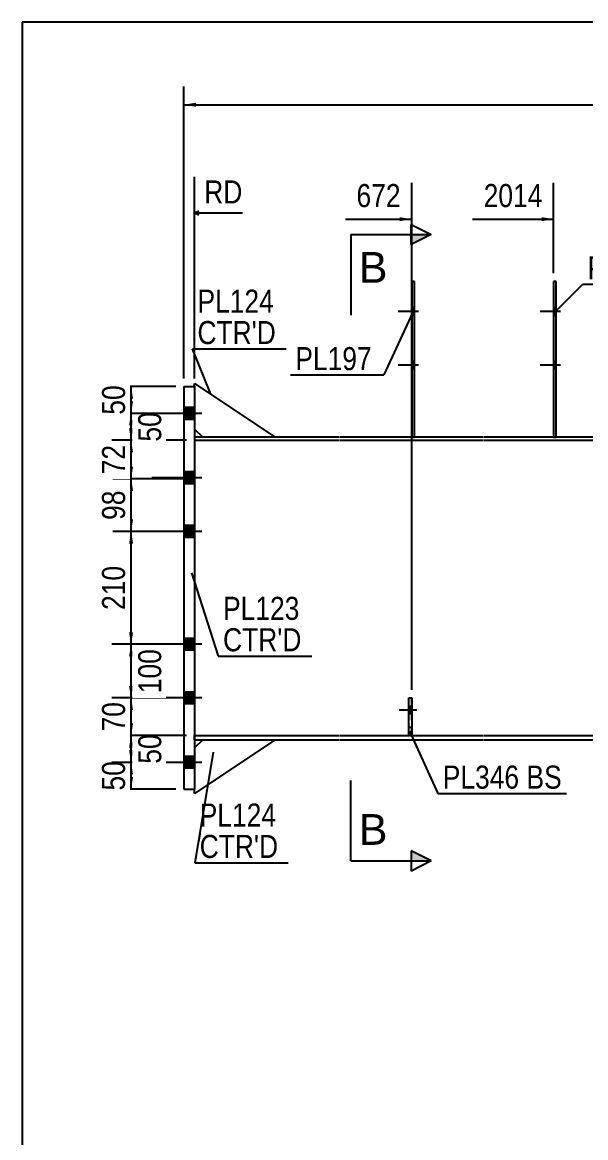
# Model space of a CAD drawing. Header units: millimetres. Extents: x -24 to 379, y -207 to 70.
# Drawn here: x -21.4 to 48.6, y -68.3 to 70.2 of the extents above; entities that cross this region are included whole.
import ezdxf

# ---------------------------------------------------------------- set-up
doc = ezdxf.new("R2010")
doc.units = ezdxf.units.MM
doc.linetypes.add('DXK_LINE_DOT1', pattern=[1.8814, 0.9407, -0.9407])
doc.linetypes.add('DXK_LINE_DOT2', pattern=[3.9198, 1.9599, -1.9599])
doc.styles.add('Arial', font='ARIAL.TTF', dxfattribs={"height": 0.2})
doc.styles.add('Arial Narrow', font='ARIALN.TTF', dxfattribs={"height": 0.2})

# ---------------------------------------------------------------- blocks, each defined once
blk = doc.blocks.new('Unknown-623588413-1210')
at = {"color": 5, "linetype": 'Continuous'}
for p, q in [((378.59, 70.24), (-21.41, 70.24)), ((-21.41, 70.24), (-21.41, -206.76))]:
    blk.add_line(p, q, dxfattribs=at)
blk = doc.blocks.new('Part-623588413-1500 - 1493')
at = {"color": 2, "linetype": 'Continuous'}
for p, q in [((18, 18.73), (0, 18.73)), ((0, 18.33), (18, 18.33)), ((35.83, 18.73), (18.1, 18.73)), ((18.1, 18.33), (35.83, 18.33)), ((53.47, 18.73), (35.93, 18.73)), ((35.93, 18.33), (53.47, 18.33)), ((69.57, 18.73), (53.57, 18.73)), ((53.57, 18.33), (69.57, 18.33)), ((90.24, 18.73), (69.67, 18.73)), ((69.67, 18.33), (90.24, 18.33)), ((107.88, 18.73), (90.34, 18.73)), ((90.34, 18.33), (107.88, 18.33)), ((115.98, 18.73), (107.98, 18.73)), ((107.98, 18.33), (115.98, 18.33)), ((115.98, 18.33), (115.98, 18.73))]:
    blk.add_line(p, q, dxfattribs=at)
at = {"color": 7, "linetype": 'DXK_LINE_DOT1'}
blk.add_line((0, 18.73), (0, 18.33), dxfattribs=at)
blk = doc.blocks.new('Part-623588413-1571 - 1493')
at = {"color": 2, "linetype": 'Continuous'}
for p, q in [((0, -18.33), (18, -18.33)), ((0, -18.87), (18, -18.87)), ((18.1, -18.33), (35.83, -18.33)), ((18.1, -18.87), (35.83, -18.87)), ((35.93, -18.33), (53.47, -18.33)), ((35.93, -18.87), (53.47, -18.87)), ((53.57, -18.33), (69.57, -18.33)), ((53.57, -18.87), (69.57, -18.87)), ((69.67, -18.33), (77.67, -18.33)), ((69.67, -18.87), (77.67, -18.87)), ((77.67, -18.87), (77.67, -18.33))]:
    blk.add_line(p, q, dxfattribs=at)
at = {"color": 7, "linetype": 'DXK_LINE_DOT1'}
blk.add_line((0, -18.87), (0, -18.33), dxfattribs=at)
blk = doc.blocks.new('Part-623588413-1882 - 1493')
at = {"color": 2, "linetype": 'Continuous'}
for p, q in [((44.93, 38.07), (44.6, 38.07)), ((44.6, 38.07), (44.6, 18.73)), ((44.93, 18.73), (44.93, 38.07))]:
    blk.add_line(p, q, dxfattribs=at)
at = {"color": 7, "linetype": 'DXK_LINE_DOT1'}
blk.add_line((44.6, 18.73), (44.93, 18.73), dxfattribs=at)
blk = doc.blocks.new('Part-623588413-2105 - 1493')
at = {"color": 2, "linetype": 'Continuous'}
for p, q in [((27.3, 38.07), (26.97, 38.07)), ((26.97, 38.07), (26.97, 18.73)), ((27.3, 18.73), (27.3, 38.07))]:
    blk.add_line(p, q, dxfattribs=at)
at = {"color": 7, "linetype": 'DXK_LINE_DOT1'}
blk.add_line((26.97, 18.73), (27.3, 18.73), dxfattribs=at)
blk = doc.blocks.new('Part-623588413-1755 - 1493')
at = {"color": 2, "linetype": 'Continuous'}
for p, q in [((-1.33, 25), (0, 25)), ((-1.33, 25), (-1.33, -25)), ((0, 25), (0, -25)), ((-1.33, -25), (0, -25))]:
    blk.add_line(p, q, dxfattribs=at)
blk = doc.blocks.new('Part-623588413-1784 - 1493')
at = {"color": 2, "linetype": 'Continuous'}
for p, q in [((0, 25), (0, 25.4)), ((0, 25.4), (10, 18.73)), ((0, 19.73), (1, 18.73))]:
    blk.add_line(p, q, dxfattribs=at)
at = {"color": 7, "linetype": 'DXK_LINE_DOT1'}
for p, q in [((0, 25), (0, 19.73)), ((10, 18.73), (1, 18.73))]:
    blk.add_line(p, q, dxfattribs=at)
blk = doc.blocks.new('Part-623588413-1789 - 1493')
at = {"color": 2, "linetype": 'Continuous'}
for p, q in [((10, -18.87), (0, -25.53)), ((1, -18.87), (0, -19.87)), ((0, -25.53), (0, -25))]:
    blk.add_line(p, q, dxfattribs=at)
at = {"color": 7, "linetype": 'DXK_LINE_DOT1'}
for p, q in [((1, -18.87), (10, -18.87)), ((0, -19.87), (0, -25))]:
    blk.add_line(p, q, dxfattribs=at)
blk = doc.blocks.new('Part-623588413-2084 - 1493')
at = {"color": 7, "linetype": 'DXK_LINE_DOT1'}
for p, q in [((0, 18.33), (0, -18.33)), ((0, 18.33), (18, 18.33)), ((18.1, 18.33), (35.83, 18.33)), ((35.93, 18.33), (53.47, 18.33)), ((53.57, 18.33), (61.57, 18.33)), ((0, -18.33), (18, -18.33)), ((18.1, -18.33), (35.83, -18.33)), ((35.93, -18.33), (53.47, -18.33)), ((53.57, -18.33), (61.57, -18.33))]:
    blk.add_line(p, q, dxfattribs=at)
at = {"color": 2, "linetype": 'Continuous'}
blk.add_line((61.57, 18.33), (61.57, -18.33), dxfattribs=at)
blk = doc.blocks.new('Bolt-623588413-2086 - 1493')
at = {"linetype": 'Continuous'}
for points in [[(-1.33, 22.4), (-1.33, 20.93), (0, 20.93), (0, 22.4)], [(-1.33, 22.4), (-1.33, 20.93), (0, 20.93), (0, 22.4)], [(-1.33, 14.4), (-1.33, 12.93), (0, 12.93), (0, 14.4)], [(-1.33, 14.4), (-1.33, 12.93), (0, 12.93), (0, 14.4)], [(-1.33, 7.73), (-1.33, 6.27), (0, 6.27), (0, 7.73)], [(-1.33, 7.73), (-1.33, 6.27), (0, 6.27), (0, 7.73)], [(-1.33, -6.27), (-1.33, -7.73), (0, -7.73), (0, -6.27)], [(-1.33, -6.27), (-1.33, -7.73), (0, -7.73), (0, -6.27)], [(-1.33, -12.93), (-1.33, -14.4), (0, -14.4), (0, -12.93)], [(-1.33, -12.93), (-1.33, -14.4), (0, -14.4), (0, -12.93)], [(-1.33, -20.93), (-1.33, -22.4), (0, -22.4), (0, -20.93)], [(-1.33, -20.93), (-1.33, -22.4), (0, -22.4), (0, -20.93)]]:
    blk.add_hatch(color=3, dxfattribs=at).paths.add_polyline_path(points)
at = {"color": 3, "linetype": 'Continuous'}
for p, q in [((0, 22.4), (-1.33, 22.4)), ((0, 22.4), (-1.33, 22.4)), ((0.89, 21.67), (-5.33, 21.67)), ((0.89, 21.67), (-5.33, 21.67)), ((0, 20.93), (-1.33, 20.93)), ((0, 20.93), (-1.33, 20.93)), ((0, 14.4), (-1.33, 14.4)), ((0, 14.4), (-1.33, 14.4)), ((0.89, 13.67), (-5.33, 13.67)), ((0.89, 13.67), (-5.33, 13.67)), ((0, 12.93), (-1.33, 12.93)), ((0, 12.93), (-1.33, 12.93)), ((0.89, 7), (-5.33, 7)), ((0.89, 7), (-5.33, 7)), ((0, 7.73), (-1.33, 7.73)), ((0, 7.73), (-1.33, 7.73)), ((0, 6.27), (-1.33, 6.27)), ((0, 6.27), (-1.33, 6.27)), ((0, -6.27), (-1.33, -6.27)), ((0, -6.27), (-1.33, -6.27)), ((0.89, -7), (-5.33, -7)), ((0.89, -7), (-5.33, -7)), ((0, -7.73), (-1.33, -7.73)), ((0, -7.73), (-1.33, -7.73)), ((0.89, -13.67), (-5.33, -13.67)), ((0.89, -13.67), (-5.33, -13.67)), ((0, -12.93), (-1.33, -12.93)), ((0, -12.93), (-1.33, -12.93)), ((0, -14.4), (-1.33, -14.4)), ((0, -14.4), (-1.33, -14.4)), ((0.89, -21.67), (-5.33, -21.67)), ((0.89, -21.67), (-5.33, -21.67)), ((0, -20.93), (-1.33, -20.93)), ((0, -20.93), (-1.33, -20.93)), ((0, -22.4), (-1.33, -22.4)), ((0, -22.4), (-1.33, -22.4))]:
    blk.add_line(p, q, dxfattribs=at)
blk = doc.blocks.new('Bolt-623588413-2088 - 1493')
at = {"linetype": 'Continuous'}
blk.add_hatch(color=3, dxfattribs=at).paths.add_polyline_path([(26.97, -15.65), (26.97, -14.71), (26.63, -14.71), (26.63, -15.65)])
at = {"color": 3, "linetype": 'Continuous'}
for p, q in [((27.6, -15.18), (25.4, -15.18)), ((26.97, -14.71), (26.63, -14.71)), ((26.97, -15.65), (26.63, -15.65))]:
    blk.add_line(p, q, dxfattribs=at)
blk = doc.blocks.new('Bolt-623588413-2089 - 1493')
at = {"color": 3, "linetype": 'DXK_LINE_DOT2'}
for p, q in [((27.6, -15.18), (25.4, -15.18)), ((26.97, -14.71), (26.63, -14.71)), ((26.97, -15.65), (26.63, -15.65))]:
    blk.add_line(p, q, dxfattribs=at)
blk = doc.blocks.new('Bolt-623588413-2090 - 1493')
at = {"linetype": 'Continuous'}
for points in [[(27.3, 33.87), (27.3, 34.8), (26.97, 34.8), (26.97, 33.87)], [(27.3, 33.87), (27.3, 34.8), (26.97, 34.8), (26.97, 33.87)], [(27.3, 27.2), (27.3, 28.13), (26.97, 28.13), (26.97, 27.2)], [(27.3, 27.2), (27.3, 28.13), (26.97, 28.13), (26.97, 27.2)]]:
    blk.add_hatch(color=3, dxfattribs=at).paths.add_polyline_path(points)
at = {"color": 3, "linetype": 'Continuous'}
for p, q in [((27.3, 34.8), (26.97, 34.8)), ((27.3, 34.8), (26.97, 34.8)), ((27.83, 34.33), (25.3, 34.33)), ((27.83, 34.33), (25.3, 34.33)), ((27.3, 33.87), (26.97, 33.87)), ((27.3, 33.87), (26.97, 33.87)), ((27.3, 28.13), (26.97, 28.13)), ((27.3, 28.13), (26.97, 28.13)), ((27.83, 27.67), (25.3, 27.67)), ((27.83, 27.67), (25.3, 27.67)), ((27.3, 27.2), (26.97, 27.2)), ((27.3, 27.2), (26.97, 27.2))]:
    blk.add_line(p, q, dxfattribs=at)
blk = doc.blocks.new('Part-623588413-2095 - 1493')
at = {"color": 2, "linetype": 'Continuous'}
for p, q in [((26.63, -18.31), (26.63, -13.65)), ((26.63, -13.65), (26.97, -13.65)), ((26.97, -13.65), (26.97, -18.31)), ((26.97, -18.31), (26.63, -18.31))]:
    blk.add_line(p, q, dxfattribs=at)
at = {"color": 7, "linetype": 'DXK_LINE_DOT1'}
blk.add_line((26.63, -17.31), (26.97, -17.31), dxfattribs=at)
blk = doc.blocks.new('Part-623588413-2100 - 1493')
at = {"color": 7, "linetype": 'DXK_LINE_DOT1'}
for p, q in [((26.63, -18.31), (26.63, -13.65)), ((26.63, -13.65), (26.97, -13.65)), ((26.97, -18.31), (26.97, -13.65)), ((26.97, -18.31), (26.63, -18.31))]:
    blk.add_line(p, q, dxfattribs=at)
blk = doc.blocks.new('Bolt-623588413-2169 - 1493')
at = {"linetype": 'Continuous'}
for points in [[(44.93, 33.87), (44.93, 34.8), (44.6, 34.8), (44.6, 33.87)], [(44.93, 33.87), (44.93, 34.8), (44.6, 34.8), (44.6, 33.87)], [(44.93, 27.2), (44.93, 28.13), (44.6, 28.13), (44.6, 27.2)], [(44.93, 27.2), (44.93, 28.13), (44.6, 28.13), (44.6, 27.2)]]:
    blk.add_hatch(color=3, dxfattribs=at).paths.add_polyline_path(points)
at = {"color": 3, "linetype": 'Continuous'}
for p, q in [((44.93, 34.8), (44.6, 34.8)), ((44.93, 34.8), (44.6, 34.8)), ((45.47, 34.33), (42.93, 34.33)), ((45.47, 34.33), (42.93, 34.33)), ((44.93, 33.87), (44.6, 33.87)), ((44.93, 33.87), (44.6, 33.87)), ((44.93, 28.13), (44.6, 28.13)), ((44.93, 28.13), (44.6, 28.13)), ((45.47, 27.67), (42.93, 27.67)), ((45.47, 27.67), (42.93, 27.67)), ((44.93, 27.2), (44.6, 27.2)), ((44.93, 27.2), (44.6, 27.2))]:
    blk.add_line(p, q, dxfattribs=at)
blk = doc.blocks.new('StraightDimension-623588413-2680 - 1493')
at = {"linetype": 'Continuous'}
blk.add_hatch(color=7, dxfattribs=at).paths.add_polyline_path([(0.17, 59.75), (-1.33, 60), (0.17, 60.25)])
at = {"color": 7, "linetype": 'Continuous'}
for p, q in [((-1.33, 26), (-1.33, 62.25)), ((-1.33, 60), (337.36, 60))]:
    blk.add_line(p, q, dxfattribs=at)
blk = doc.blocks.new('StraightDimension-623588413-2351 - 1493')
at = {"linetype": 'Continuous'}
for points in [[(-8.15, -23.17), (-7.9, -21.67), (-7.65, -23.17)], [(-7.65, -23.5), (-7.9, -25), (-8.15, -23.5)]]:
    blk.add_hatch(color=7, dxfattribs=at).paths.add_polyline_path(points)
at = {"color": 7, "linetype": 'Continuous'}
for p, q in [((-1, -21.67), (-10.15, -21.67)), ((-7.9, -25), (-7.9, -21.67)), ((-2.33, -25), (-10.15, -25))]:
    blk.add_line(p, q, dxfattribs=at)
at = {"color": 0}
blk.add_wipeout([(-8.05, -20.91), (-12.25, -20.91), (-12.25, -25.76), (-8.05, -25.76)], dxfattribs=at)
at = {"color": 3, "style": 'Arial Narrow'}
blk.add_text('50', height=2.863, rotation=90.0002, dxfattribs=at).set_placement((-8.65, -25.16))
blk = doc.blocks.new('StraightDimension-623588413-2368 - 1493')
at = {"linetype": 'Continuous'}
for points in [[(-8.15, -19.83), (-7.9, -18.33), (-7.65, -19.83)], [(-7.65, -20.17), (-7.9, -21.67), (-8.15, -20.17)]]:
    blk.add_hatch(color=7, dxfattribs=at).paths.add_polyline_path(points)
at = {"color": 7, "linetype": 'Continuous'}
for p, q in [((-1, -18.33), (-10.3, -18.33)), ((-7.9, -21.67), (-7.9, -18.33)), ((-1, -21.67), (-10.3, -21.67))]:
    blk.add_line(p, q, dxfattribs=at)
at = {"color": 0}
blk.add_wipeout([(-3.55, -17.57), (-7.75, -17.57), (-7.75, -22.43), (-3.55, -22.43)], dxfattribs=at)
at = {"color": 3, "style": 'Arial Narrow'}
blk.add_text('50', height=2.863, rotation=90.0002, dxfattribs=at).set_placement((-4.15, -21.83))
blk = doc.blocks.new('StraightDimension-623588413-2383 - 1493')
at = {"linetype": 'Continuous'}
for points in [[(-8.15, -15.17), (-7.9, -13.67), (-7.65, -15.17)], [(-7.65, -16.83), (-7.9, -18.33), (-8.15, -16.83)]]:
    blk.add_hatch(color=7, dxfattribs=at).paths.add_polyline_path(points)
at = {"color": 7, "linetype": 'Continuous'}
for p, q in [((-1, -13.67), (-10.15, -13.67)), ((-7.9, -18.33), (-7.9, -13.67)), ((-1, -18.33), (-10.15, -18.33))]:
    blk.add_line(p, q, dxfattribs=at)
at = {"color": 0}
blk.add_wipeout([(-8.05, -13.58), (-12.25, -13.58), (-12.25, -18.43), (-8.05, -18.43)], dxfattribs=at)
at = {"color": 3, "style": 'Arial Narrow'}
blk.add_text('70', height=2.863, rotation=90.0002, dxfattribs=at).set_placement((-8.65, -17.83))
blk = doc.blocks.new('StraightDimension-623588413-2390 - 1493')
at = {"linetype": 'Continuous'}
for points in [[(-8.15, -8.5), (-7.9, -7), (-7.65, -8.5)], [(-7.65, -12.17), (-7.9, -13.67), (-8.15, -12.17)]]:
    blk.add_hatch(color=7, dxfattribs=at).paths.add_polyline_path(points)
at = {"color": 7, "linetype": 'Continuous'}
for p, q in [((-1, -7), (-10.3, -7)), ((-7.9, -13.67), (-7.9, -7)), ((-1, -13.67), (-10.3, -13.67))]:
    blk.add_line(p, q, dxfattribs=at)
at = {"color": 0}
blk.add_wipeout([(-3.55, -6.99), (-7.75, -6.99), (-7.75, -13.68), (-3.55, -13.68)], dxfattribs=at)
at = {"color": 3, "style": 'Arial Narrow'}
blk.add_text('100', height=2.863, rotation=90.0002, dxfattribs=at).set_placement((-4.15, -13.08))
blk = doc.blocks.new('StraightDimension-623588413-2399 - 1493')
at = {"linetype": 'Continuous'}
for points in [[(-8.15, 5.5), (-7.9, 7), (-7.65, 5.5)], [(-7.65, -5.5), (-7.9, -7), (-8.15, -5.5)]]:
    blk.add_hatch(color=7, dxfattribs=at).paths.add_polyline_path(points)
at = {"color": 7, "linetype": 'Continuous'}
for p, q in [((-1, 7), (-10.15, 7)), ((-7.9, -7), (-7.9, 7)), ((-1, -7), (-10.15, -7))]:
    blk.add_line(p, q, dxfattribs=at)
at = {"color": 0}
blk.add_wipeout([(-8.05, 3.34), (-12.25, 3.34), (-12.25, -3.34), (-8.05, -3.34)], dxfattribs=at)
at = {"color": 3, "style": 'Arial Narrow'}
blk.add_text('210', height=2.863, rotation=90.0002, dxfattribs=at).set_placement((-8.65, -2.74))
blk = doc.blocks.new('StraightDimension-623588413-2406 - 1493')
at = {"linetype": 'Continuous'}
for points in [[(-8.15, 12.04), (-7.9, 13.54), (-7.65, 12.04)], [(-7.65, 8.5), (-7.9, 7), (-8.15, 8.5)]]:
    blk.add_hatch(color=7, dxfattribs=at).paths.add_polyline_path(points)
at = {"color": 7, "linetype": 'Continuous'}
for p, q in [((-1, 13.54), (-10.15, 13.54)), ((-7.9, 7), (-7.9, 13.54)), ((-1, 7), (-10.15, 7))]:
    blk.add_line(p, q, dxfattribs=at)
at = {"color": 0}
blk.add_wipeout([(-8.05, 12.7), (-12.25, 12.7), (-12.25, 7.84), (-8.05, 7.84)], dxfattribs=at)
at = {"color": 3, "style": 'Arial Narrow'}
blk.add_text('98', height=2.863, rotation=90.0002, dxfattribs=at).set_placement((-8.65, 8.44))
blk = doc.blocks.new('StraightDimension-623588413-2415 - 1493')
at = {"linetype": 'Continuous'}
for points in [[(-8.15, 16.83), (-7.9, 18.33), (-7.65, 16.83)], [(-7.65, 15.04), (-7.9, 13.54), (-8.15, 15.04)]]:
    blk.add_hatch(color=7, dxfattribs=at).paths.add_polyline_path(points)
at = {"color": 7, "linetype": 'Continuous'}
for p, q in [((-1, 18.33), (-10.15, 18.33)), ((-7.9, 13.54), (-7.9, 18.33)), ((-1, 13.54), (-10.15, 13.54))]:
    blk.add_line(p, q, dxfattribs=at)
at = {"color": 0}
blk.add_wipeout([(-8.05, 18.36), (-12.25, 18.36), (-12.25, 13.51), (-8.05, 13.51)], dxfattribs=at)
at = {"color": 3, "style": 'Arial Narrow'}
blk.add_text('72', height=2.863, rotation=90.0002, dxfattribs=at).set_placement((-8.65, 14.11))
blk = doc.blocks.new('StraightDimension-623588413-2422 - 1493')
at = {"linetype": 'Continuous'}
for points in [[(-8.15, 20.17), (-7.9, 21.67), (-7.65, 20.17)], [(-7.65, 19.83), (-7.9, 18.33), (-8.15, 19.83)]]:
    blk.add_hatch(color=7, dxfattribs=at).paths.add_polyline_path(points)
at = {"color": 7, "linetype": 'Continuous'}
for p, q in [((-1, 21.67), (-10.3, 21.67)), ((-7.9, 18.33), (-7.9, 21.67)), ((-1, 18.33), (-10.3, 18.33))]:
    blk.add_line(p, q, dxfattribs=at)
at = {"color": 0}
blk.add_wipeout([(-3.55, 22.43), (-7.75, 22.43), (-7.75, 17.57), (-3.55, 17.57)], dxfattribs=at)
at = {"color": 3, "style": 'Arial Narrow'}
blk.add_text('50', height=2.863, rotation=90.0002, dxfattribs=at).set_placement((-4.15, 18.17))
blk = doc.blocks.new('StraightDimension-623588413-2438 - 1493')
at = {"linetype": 'Continuous'}
for points in [[(-8.15, 23.5), (-7.9, 25), (-7.65, 23.5)], [(-7.65, 23.17), (-7.9, 21.67), (-8.15, 23.17)]]:
    blk.add_hatch(color=7, dxfattribs=at).paths.add_polyline_path(points)
at = {"color": 7, "linetype": 'Continuous'}
for p, q in [((-2.33, 25), (-10.15, 25)), ((-7.9, 21.67), (-7.9, 25)), ((-1, 21.67), (-10.15, 21.67))]:
    blk.add_line(p, q, dxfattribs=at)
at = {"color": 0}
blk.add_wipeout([(-8.05, 25.76), (-12.25, 25.76), (-12.25, 20.91), (-8.05, 20.91)], dxfattribs=at)
at = {"color": 3, "style": 'Arial Narrow'}
blk.add_text('50', height=2.863, rotation=90.0002, dxfattribs=at).set_placement((-8.65, 21.51))
blk = doc.blocks.new('StraightDimension-623588413-7196 - 1493')
at = {"linetype": 'Continuous'}
blk.add_hatch(color=7, dxfattribs=at).paths.add_polyline_path([(43.1, 46.04), (44.6, 45.79), (43.1, 45.54)])
at = {"color": 7, "linetype": 'Continuous'}
for p, q in [((44.6, 39.07), (44.6, 50.29)), ((34.54, 45.79), (44.6, 45.79))]:
    blk.add_line(p, q, dxfattribs=at)
at = {"color": 0}
blk.add_wipeout([(43.83, 46.69), (43.83, 50.89), (35.31, 50.89), (35.31, 46.69)], dxfattribs=at)
at = {"color": 3, "style": 'Arial Narrow'}
blk.add_text('2014', height=2.863, dxfattribs=at).set_placement((35.91, 47.29))
blk = doc.blocks.new('StraightDimension-623588413-7197 - 1493')
at = {"linetype": 'Continuous'}
blk.add_hatch(color=7, dxfattribs=at).paths.add_polyline_path([(25.47, 46.04), (26.97, 45.79), (25.47, 45.54)])
at = {"color": 7, "linetype": 'Continuous'}
for p, q in [((26.97, -12.65), (26.97, 50.29)), ((18.73, 45.79), (26.97, 45.79))]:
    blk.add_line(p, q, dxfattribs=at)
at = {"color": 0, "linetype": 'Continuous'}
blk.add_wipeout([(6.53, 47.14), (6.53, 51.34), (0.59, 51.34), (0.59, 47.14)], dxfattribs=at)
at = {"color": 7, "linetype": 'Continuous'}
for p, q in [((0, 26), (0, 51.04)), ((0.5, 46.79), (0, 46.54)), ((0.5, 46.29), (0, 46.54)), ((5.93, 46.54), (0, 46.54))]:
    blk.add_line(p, q, dxfattribs=at)
at = {"color": 3, "linetype": 'Continuous', "style": 'Arial Narrow'}
blk.add_text('RD', height=2.863, dxfattribs=at).set_placement((1.19, 47.74))
at = {"color": 0}
blk.add_wipeout([(26.19, 46.69), (26.19, 50.89), (19.51, 50.89), (19.51, 46.69)], dxfattribs=at)
at = {"color": 3, "style": 'Arial Narrow'}
blk.add_text('672', height=2.863, dxfattribs=at).set_placement((20.11, 47.29))
blk = doc.blocks.new('Mark-623588413-1785 - 1493')
at = {"color": 0}
for points in [[(10.14, -29.64), (10.14, -26.64), (0.63, -26.64), (0.63, -29.64)], [(10.39, -33.54), (10.39, -30.54), (0.63, -30.54), (0.63, -33.54)]]:
    blk.add_wipeout(points, dxfattribs=at)
for points in [[(10.14, -29.64), (10.14, -26.64), (0.63, -26.64), (0.63, -29.64)], [(10.39, -33.54), (10.39, -30.54), (0.63, -30.54), (0.63, -33.54)]]:
    blk.add_wipeout(points, dxfattribs=at)
at = {"color": 7, "linetype": 'Continuous'}
for p, q in [((2.3, -20.41), (0.03, -34.14)), ((0.03, -34.14), (11.64, -34.14))]:
    blk.add_line(p, q, dxfattribs=at)
at = {"color": 3, "style": 'Arial Narrow'}
blk.add_text('PL124', height=2.863, dxfattribs=at).set_placement((0.63, -29.64))
at = {"color": 1, "style": 'Arial Narrow'}
blk.add_text("CTR'D", height=2.863, dxfattribs=at).set_placement((0.63, -33.54))
blk = doc.blocks.new('MarkSet-623588413-2727 - 1493')
at = {"color": 0}
for points in [[(40.33, -24.93), (40.33, -21.93), (30.83, -21.93), (30.83, -24.93)], [(45.62, -24.93), (45.62, -21.93), (41.23, -21.93), (41.23, -24.93)]]:
    blk.add_wipeout(points, dxfattribs=at)
for points in [[(40.33, -24.93), (40.33, -21.93), (30.83, -21.93), (30.83, -24.93)], [(45.62, -24.93), (45.62, -21.93), (41.23, -21.93), (41.23, -24.93)]]:
    blk.add_wipeout(points, dxfattribs=at)
at = {"color": 7, "linetype": 'Continuous'}
for p, q in [((26.69, -17.8), (30.23, -25.53)), ((30.23, -25.53), (46.22, -25.53))]:
    blk.add_line(p, q, dxfattribs=at)
at = {"color": 3, "style": 'Arial Narrow'}
for s, p in [('PL346', (30.83, -24.93)), ('BS', (41.23, -24.93))]:
    blk.add_text(s, height=2.863, dxfattribs=at).set_placement(p)
blk = doc.blocks.new('Mark-623588413-1878 - 1493')
at = {"color": 0}
blk.add_wipeout([(58.33, 38.31), (58.33, 41.31), (48.82, 41.31), (48.82, 38.31)], dxfattribs=at)
blk.add_wipeout([(58.33, 38.31), (58.33, 41.31), (48.82, 41.31), (48.82, 38.31)], dxfattribs=at)
at = {"color": 7, "linetype": 'Continuous'}
for p, q in [((44.69, 34.18), (48.22, 37.71)), ((48.22, 37.71), (59.83, 37.71))]:
    blk.add_line(p, q, dxfattribs=at)
at = {"color": 3, "style": 'Arial Narrow'}
blk.add_text('PL197', height=2.863, dxfattribs=at).set_placement((48.82, 38.31))
blk = doc.blocks.new('Mark-623588413-1751 - 1493')
at = {"color": 0}
for points in [[(13.04, -3.97), (13.04, -0.97), (3.53, -0.97), (3.53, -3.97)], [(13.29, -7.87), (13.29, -4.87), (3.53, -4.87), (3.53, -7.87)]]:
    blk.add_wipeout(points, dxfattribs=at)
for points in [[(13.04, -3.97), (13.04, -0.97), (3.53, -0.97), (3.53, -3.97)], [(13.29, -7.87), (13.29, -4.87), (3.53, -4.87), (3.53, -7.87)]]:
    blk.add_wipeout(points, dxfattribs=at)
at = {"color": 7, "linetype": 'Continuous'}
for p, q in [((-0.39, 1.88), (2.93, -8.47)), ((2.93, -8.47), (14.54, -8.47))]:
    blk.add_line(p, q, dxfattribs=at)
at = {"color": 3, "style": 'Arial Narrow'}
blk.add_text('PL123', height=2.863, dxfattribs=at).set_placement((3.53, -3.97))
at = {"color": 1, "style": 'Arial Narrow'}
blk.add_text("CTR'D", height=2.863, dxfattribs=at).set_placement((3.53, -7.87))
blk = doc.blocks.new('Mark-623588413-1780 - 1493')
at = {"color": 0}
for points in [[(9.86, 34.18), (9.86, 37.18), (0.35, 37.18), (0.35, 34.18)], [(10.11, 30.28), (10.11, 33.28), (0.35, 33.28), (0.35, 30.28)]]:
    blk.add_wipeout(points, dxfattribs=at)
for points in [[(9.86, 34.18), (9.86, 37.18), (0.35, 37.18), (0.35, 34.18)], [(10.11, 30.28), (10.11, 33.28), (0.35, 33.28), (0.35, 30.28)]]:
    blk.add_wipeout(points, dxfattribs=at)
at = {"color": 7, "linetype": 'Continuous'}
for p, q in [((2.02, 24.05), (-0.25, 29.68)), ((-0.25, 29.68), (11.36, 29.68))]:
    blk.add_line(p, q, dxfattribs=at)
at = {"color": 3, "style": 'Arial Narrow'}
blk.add_text('PL124', height=2.863, dxfattribs=at).set_placement((0.35, 34.18))
at = {"color": 1, "style": 'Arial Narrow'}
blk.add_text("CTR'D", height=2.863, dxfattribs=at).set_placement((0.35, 30.28))
blk = doc.blocks.new('Mark-623588413-2101 - 1493')
at = {"color": 7, "linetype": 'Continuous'}
blk.add_line((27.05, 34.18), (23.52, 26.44), dxfattribs=at)
at = {"color": 0}
blk.add_wipeout([(22.02, 27.04), (22.02, 30.04), (12.51, 30.04), (12.51, 27.04)], dxfattribs=at)
blk.add_wipeout([(22.02, 27.04), (22.02, 30.04), (12.51, 30.04), (12.51, 27.04)], dxfattribs=at)
at = {"color": 7, "linetype": 'Continuous'}
blk.add_line((11.91, 26.44), (23.52, 26.44), dxfattribs=at)
at = {"color": 3, "style": 'Arial Narrow'}
blk.add_text('PL197', height=2.863, dxfattribs=at).set_placement((12.51, 27.04))
blk = doc.blocks.new('SectionMark-623588413-2690 - 1493')
at = {"linetype": 'Continuous'}
for points in [[(26.9, 42.64), (26.9, 43.89), (29.4, 43.89)], [(26.9, -33.91), (26.9, -32.66), (29.4, -33.91)]]:
    blk.add_hatch(color=30, dxfattribs=at).paths.add_polyline_path(points)
at = {"color": 30, "linetype": 'Continuous'}
for p, q in [((26.9, 42.64), (26.9, 45.14)), ((26.9, 45.14), (29.4, 43.89)), ((19.4, 43.89), (19.4, 33.89)), ((19.4, 43.89), (29.4, 43.89)), ((29.4, 43.89), (26.9, 42.64)), ((19.4, -33.91), (19.4, -23.91)), ((29.4, -33.91), (26.9, -32.66)), ((26.9, -32.66), (26.9, -35.16)), ((19.4, -33.91), (29.4, -33.91)), ((29.4, -33.91), (26.9, -35.16))]:
    blk.add_line(p, q, dxfattribs=at)
at = {"color": 0, "linetype": 'Continuous'}
for points in [[(23.95, 37.89), (23.95, 41.89), (20.4, 41.89), (20.4, 37.89)], [(23.95, -31.91), (23.95, -27.91), (20.4, -27.91), (20.4, -31.91)]]:
    blk.add_wipeout(points, dxfattribs=at)
at = {"color": 96, "linetype": 'Continuous', "style": 'Arial'}
for p in [(20.4, 37.89), (20.4, -31.91)]:
    blk.add_text('B', height=3.82, dxfattribs=at).set_placement(p)

msp = doc.modelspace()

# ---------------------------------------------------------------- block references
for name in ['Unknown-623588413-1210', 'Part-623588413-2105 - 1493', 'Part-623588413-1882 - 1493', 'Bolt-623588413-2090 - 1493', 'Bolt-623588413-2169 - 1493', 'Part-623588413-1755 - 1493', 'Part-623588413-1784 - 1493', 'Bolt-623588413-2086 - 1493', 'Part-623588413-1500 - 1493', 'Part-623588413-2084 - 1493', 'Part-623588413-2095 - 1493', 'Part-623588413-2100 - 1493', 'Bolt-623588413-2088 - 1493', 'Bolt-623588413-2089 - 1493', 'Part-623588413-1571 - 1493', 'Part-623588413-1789 - 1493']:
    msp.add_blockref(name, (0, 0))

# ---------------------------------------------------------------- next in the draw order: block references
for name in ['StraightDimension-623588413-2680 - 1493', 'MarkSet-623588413-2727 - 1493', 'Mark-623588413-1785 - 1493', 'StraightDimension-623588413-2351 - 1493']:
    msp.add_blockref(name, (0, 0))

# ---------------------------------------------------------------- next in the draw order: block references
for name in ['StraightDimension-623588413-7197 - 1493', 'StraightDimension-623588413-7196 - 1493', 'StraightDimension-623588413-2368 - 1493']:
    msp.add_blockref(name, (0, 0))

# ---------------------------------------------------------------- next in the draw order: block references
for name in ['Mark-623588413-1878 - 1493', 'Mark-623588413-1780 - 1493', 'StraightDimension-623588413-2383 - 1493']:
    msp.add_blockref(name, (0, 0))

# ---------------------------------------------------------------- next in the draw order: block references
for name in ['Mark-623588413-2101 - 1493', 'StraightDimension-623588413-2390 - 1493']:
    msp.add_blockref(name, (0, 0))

# ---------------------------------------------------------------- next in the draw order: block references
for name in ['SectionMark-623588413-2690 - 1493', 'StraightDimension-623588413-2399 - 1493']:
    msp.add_blockref(name, (0, 0))

# ---------------------------------------------------------------- next in the draw order: block references
for name in ['StraightDimension-623588413-2406 - 1493', 'Mark-623588413-1751 - 1493']:
    msp.add_blockref(name, (0, 0))

# ---------------------------------------------------------------- next in the draw order: block references
msp.add_blockref('StraightDimension-623588413-2415 - 1493', (0, 0))

# ---------------------------------------------------------------- next in the draw order: block references
msp.add_blockref('StraightDimension-623588413-2422 - 1493', (0, 0))

# ---------------------------------------------------------------- next in the draw order: block references
msp.add_blockref('StraightDimension-623588413-2438 - 1493', (0, 0))

doc.saveas('drawing.dxf')
